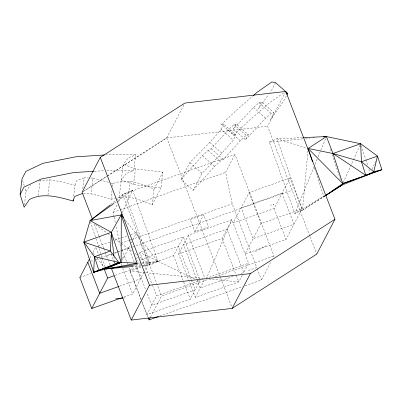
<?xml version="1.0" encoding="UTF-8"?>
<svg xmlns="http://www.w3.org/2000/svg" width="402" height="402" viewBox="0 0 402 402"><rect width="100%" height="100%" fill="white"/><g stroke="black" fill="none" stroke-linecap="round" stroke-linejoin="round"><path stroke-width="0.3" stroke-dasharray="2.01 1.51" d="M302.626 137.645L276.943 138.796L269.3 142.097L294.837 213.522L302.48 210.221L307.937 150.966M24.447 204.804L26.085 191.473L24.984 188.005M38.285 195.628L40.15 180.483L49.828 179.885L61.772 181.749L75.038 185.247L73.621 196.759M47.964 195.035L49.828 179.885M82.837 188.714L84.179 177.81L88.329 177.945M116.243 197.9L110.977 199.402L102.254 196.678L91.128 193.859L93.068 178.106L90.696 178.026M110.977 199.402L112.022 190.92M112.545 186.679L112.917 183.649C126.585 177.935 141.333 183.392 154.006 189.191L152.067 204.945C141.112 200.141 128.941 194.965 116.826 197.734M119.168 197.065L121.102 181.312M121.334 179.975L123.268 164.222L128.002 157.991L135.67 154.815L133.735 170.569L126.067 173.744L121.334 179.975L133.524 184.568L160.941 187.97L162.875 172.217L135.464 168.815L123.268 164.222M128.183 197.116L130.122 181.362M133.524 184.568L135.464 168.815M75.038 185.247L76.491 180.774L84.179 177.81M372.257 169.277L375.433 161.252M314.078 166.659L294.837 213.522L324.952 195.347M315.027 164.343L317.168 159.137M318.118 156.82L326.193 137.152M221.221 129.399L223.557 124.022L235.688 134.776L233.346 140.152L221.889 153.157L202 173.373L193.131 190.347L181 179.593L189.875 162.619L209.764 142.403L221.221 129.399L233.346 140.152M343.182 182.669L353.197 160.333M353.458 159.76L359.875 145.444M122.324 212.648L132.565 190.126L158.102 261.546L150.459 264.848L142.398 265.591M286.309 96.013L283.832 100.756L270.551 119.63L273.807 112.65L261.682 101.897L258.421 108.877L268.471 94.591M194.89 231.693L203.703 214.708L208.387 226.894L194.89 231.693L190.206 219.507L203.703 214.708M114.007 216.577L113.113 212.356L117.379 204.191M118.52 202.015L122.504 194.397L234.969 154.413L274.008 255.963L272.868 258.139M90.073 257.933L91.782 254.672M92.917 252.491L95.761 247.049L98.46 254.064M107.455 175.92L166.649 137.921L184.573 103.646M154.006 189.191L162.875 172.217M122.153 260.27L130.117 245.029M131.253 242.853L131.826 241.763M132.962 239.587L136.66 232.512L148.569 263.486L144.584 271.104M152.067 204.945L160.941 187.97M132.931 265.637L130.052 271.144L141.424 300.726M136.389 259.024L137.539 256.823M138.695 254.617L139.846 252.416L183.352 236.949L199.402 278.707M123.871 297.078L132.635 293.962L144.303 271.651M145.052 272.631L130.052 271.144L173.558 255.677L183.352 236.949M146.775 314.645L156.569 295.912L200.07 280.45L190.282 299.178L146.775 314.645L141.65 301.304M242.25 275.32L238.793 281.933L195.292 297.395L178.568 253.898L188.357 235.165L231.864 219.698L248.587 263.199L243.692 272.566L240.165 273.822M248.401 270.471L256.722 267.511L232.21 203.749L225.582 172.373L234.969 154.413M150.443 317.173L161.539 295.947L208.06 279.41M275.561 82.621L271.702 90.003L269.908 92.55M309.821 236.095L267.596 126.258L285.807 91.425M178.568 253.898L222.075 238.431L231.864 219.698L206.512 278.159L248.587 263.199M290.028 177.991L249.129 192.528L233.195 223.004L274.094 208.467L290.028 177.991L301.932 208.965L286.003 239.441L245.104 253.979L261.034 223.502L301.932 208.965M195.292 297.395L204.794 279.219M273.214 205.176L273.777 204.105L270.42 205.296M244.999 285.772L261.491 279.908L271.164 261.406M233.331 128.972L236.215 123.992L248.341 134.745L245.456 139.725L233.331 128.972L253.511 107.475L259.009 102.676L261.682 101.897M26.085 191.473L30.612 184.819M181 179.593L202.452 155.649L208.085 150.388L211.186 148.71L228.195 130.067L233.959 124.56L236.215 123.992M193.131 190.347L214.578 166.403L220.216 161.142L223.311 159.463L240.321 140.821L246.084 135.313L248.341 134.745M245.456 139.725L265.637 118.228L271.134 113.429L273.807 112.65M235.688 134.776L233.622 135.057L221.497 124.303L236.557 110.178L252.848 95.977M233.622 135.057L248.682 120.932L269.164 103.083L283.963 92.696L285.561 92.988M110.701 204.523L124.921 193.427L132.565 190.126L117.907 200.643M114.364 203.181L117.399 201.005M324.876 196.04L302.48 210.221L276.943 138.796L306.399 147.921M324.901 196.075L323.856 196.749L315.334 170.523M83.671 191.191L106.927 176.262M82.616 191.87L106.816 176.357M107.344 176.016L166.8 137.906L220.417 277.385M302.48 210.221L325.228 195.734M255.28 251.632L267.601 244.833M38.491 181.106L40.15 180.483M113.113 212.356L119.59 210.055M120.178 209.844L225.582 172.373M98.103 246.22L109.786 242.064M115.042 240.195L127.313 235.833M130.821 234.587L136.66 232.512M120.922 243.31L128.575 240.587M129.163 240.381L130.931 239.753M131.519 239.542L232.21 203.749M90.716 261.25L93.641 260.215M95.977 259.38L98.897 258.345M101.234 257.511L111.751 253.773M114.67 252.737L117.012 251.903M117.595 251.697L120.515 250.657M121.097 250.451L128.695 247.753L134.313 262.36M106.661 256.134L111.987 254.24M114.354 253.401L132.102 247.089M132.695 246.878L292.174 190.181M122.087 258.029L123.766 257.431M79.832 277.526L90.932 273.581M136.127 261.36L138.479 260.526M140.831 259.687L178.453 246.31L191.161 279.375M115.268 275.325L142.142 265.772M142.725 265.561L148.569 263.486M119.57 286.204L140.599 278.727L135.66 265.868M215.125 276.898L274.008 255.963M233.11 276.33L200.186 288.033L196.839 279.33M159.619 316.123L242.647 286.606M135.961 264.692L141.499 263.908M142.112 263.818L158.102 261.546L125.173 219.814M221.497 124.303L223.557 124.022M166.649 137.921L267.596 126.258M123.479 298.038L125.303 297.842M269.3 142.097L302.832 138.856M305.319 138.615L309.666 138.193M312.771 137.896L314.635 137.715M131.861 266.566L141.78 265.652M138.856 263.039L141.338 262.848M141.961 262.797L158.102 261.546M105.535 154.931L111.766 154.539L135.67 154.815M94.259 171.277L104.224 170.649M106.716 170.488L133.735 170.569M83.425 193.603L91.128 193.859M145.675 272.692L203.171 278.395M208.799 278.953L238.793 281.933L236.12 274.973M93.068 178.106L108.841 182.377M111.173 183.101L112.917 183.649M194.719 279.053L139.846 252.416L152.333 284.892M197.523 280.415L198.638 280.958M95.631 224.648L107.203 233.13M107.706 233.497L110.721 235.713M114.746 238.662L120.781 243.089M121.283 243.456L132.856 251.938M134.866 253.416L136.881 254.888M139.896 257.104L150.459 264.848L124.921 193.427M259.009 102.676L271.134 113.429M253.511 107.475L265.637 118.228M233.959 124.56L246.084 135.313M228.195 130.067L240.321 140.821M209.764 142.403L221.889 153.157M211.186 148.71L223.311 159.463M208.085 150.388L220.216 161.142M202.452 155.649L214.578 166.403M189.875 162.619L202 173.373M92.887 253.149L94.847 255.546M97.199 258.426L104.646 267.536M310.042 236.677L316.746 254.109M274.094 208.467L286.003 239.441M249.129 192.528L261.034 223.502M257.154 268.636L261.491 279.908M243.692 272.566L226.969 229.065L183.463 244.532L196.618 278.752M222.075 238.431L235.899 274.39M220.643 277.968L231.859 307.148M188.357 235.165L204.859 278.089M191.387 279.953L195.176 289.812L151.67 305.279L146.765 292.52M173.558 255.677L190.282 299.178M122.504 194.397L161.539 295.947M152.554 285.475L156.569 295.912M134.951 261.777L135.62 263.516M135.841 264.099L145.876 290.199M120.645 246.074L119.741 243.728L116.047 226.231M121.997 249.587L127.625 264.235M128.977 267.752L141.137 299.384M142.042 301.731L147.896 316.962M120.952 263.571L121.625 265.325M122.751 268.25L132.635 293.962M94.375 224.17L98.842 235.793M99.068 236.376L103.535 247.999M103.756 248.577L105.098 252.064M105.319 252.647L107.781 259.039M108.002 259.622L110.012 264.853M98.686 254.647L99.585 256.989M99.807 257.571L103.626 267.506M361.222 145.499L365.639 159.091M365.83 159.679L367.755 165.589M368.905 169.136L369.865 172.091M330.509 149.117L331.479 152.102M332.258 154.494L340.605 180.181M314.364 167.544L315.138 169.93M111.369 253.969L113.861 261.637M114.052 262.23L114.439 263.405M90.485 221.783L102.133 257.627M102.329 258.225L105.048 266.586M22.587 180.493L24.246 185.694M114.133 217.18L115.535 223.819M113.957 256.516L114.49 261.486M114.555 262.104L114.686 263.345M282.058 193.226L241.165 207.769L253.069 238.743L293.968 224.205L282.058 193.226"/><path stroke-width="0.6" d="M110.208 204.904L90.098 220.592L83.867 242.12L94.46 256.707L93.666 272.26L105.826 268.978L138.233 263.089M308.053 149.72L308.163 148.469L326.434 136.574L360.644 143.725L377.478 156.097L381.9 169.709L342.755 183.588L325.389 195.684M82.244 193.563L74.556 196.528L73.099 201C59.029 197.171 43.185 192.191 29.371 199.553L24.15 207.226L20.1 194.513L22.035 178.759L25.894 171.378L42.888 163.333L75.641 156.815L104.294 155.011M73.099 201L73.249 199.789M325.947 195.402L342.157 184.96L342.755 183.588L332.987 153.524L326.434 136.574L303.254 137.615M121.811 213.774L111.369 232.311L110.409 251.019L118.801 262.365L114.821 264.586L93.666 272.26L83.867 242.12L111.369 232.311L121.138 262.37L136.992 263.184L121.298 214.904L90.098 220.592L111.369 232.311L113.892 255.898M20.1 194.513L23.959 187.136L40.949 179.086L73.707 172.569L93.636 171.312M111.354 268.335L131.238 320.057L232.185 308.394L316.746 254.109L334.956 219.281L285.807 91.425L184.86 103.093L100.299 157.378L82.088 192.206L92.586 219.522M89.505 259.024L79.832 277.526L91.736 308.505L122.705 297.495M91.736 308.505L107.671 278.028L114.098 275.742M131.238 320.057L149.443 285.229L100.299 157.378M148.122 317.55L149.021 319.891L150.157 317.716M286.862 94.957L287.686 93.375L275.561 82.621L271.837 81.943L257.039 92.329L253.315 95.575M232.185 308.394L250.391 273.561L334.956 219.281M90.098 220.592L113.861 203.543M325.756 195.397L342.157 184.96L370.443 173.86L342.755 183.588L308.163 148.469L332.987 153.524L361.433 161.78L373.77 171.719L381.9 169.709L365.84 175.347L332.987 153.524L360.644 143.725L361.433 161.78L365.84 175.347L373.77 171.719L377.478 156.097L361.433 161.78M333.554 190.151L335.167 189.176M336.243 188.528L342.157 184.96M131.861 266.566L105.826 268.978L121.138 262.37L121.298 214.904L123.238 217.356M94.46 256.707L118.801 262.365L98.887 270.32L121.138 262.37L93.666 272.26L98.887 270.32L94.46 256.707L110.409 251.019L83.867 242.12M118.987 286.41L99.706 293.264L87.797 262.29M149.021 319.891L158.443 316.545M105.826 268.978L135.348 264.782M149.443 285.229L250.391 273.561M115.585 298.877L122.871 298.103M323.329 136.876L326.434 136.574M286.626 93.184L287.686 93.375M104.299 269.26L107.671 278.028M308.163 148.469L312.429 161.584"/></g></svg>
